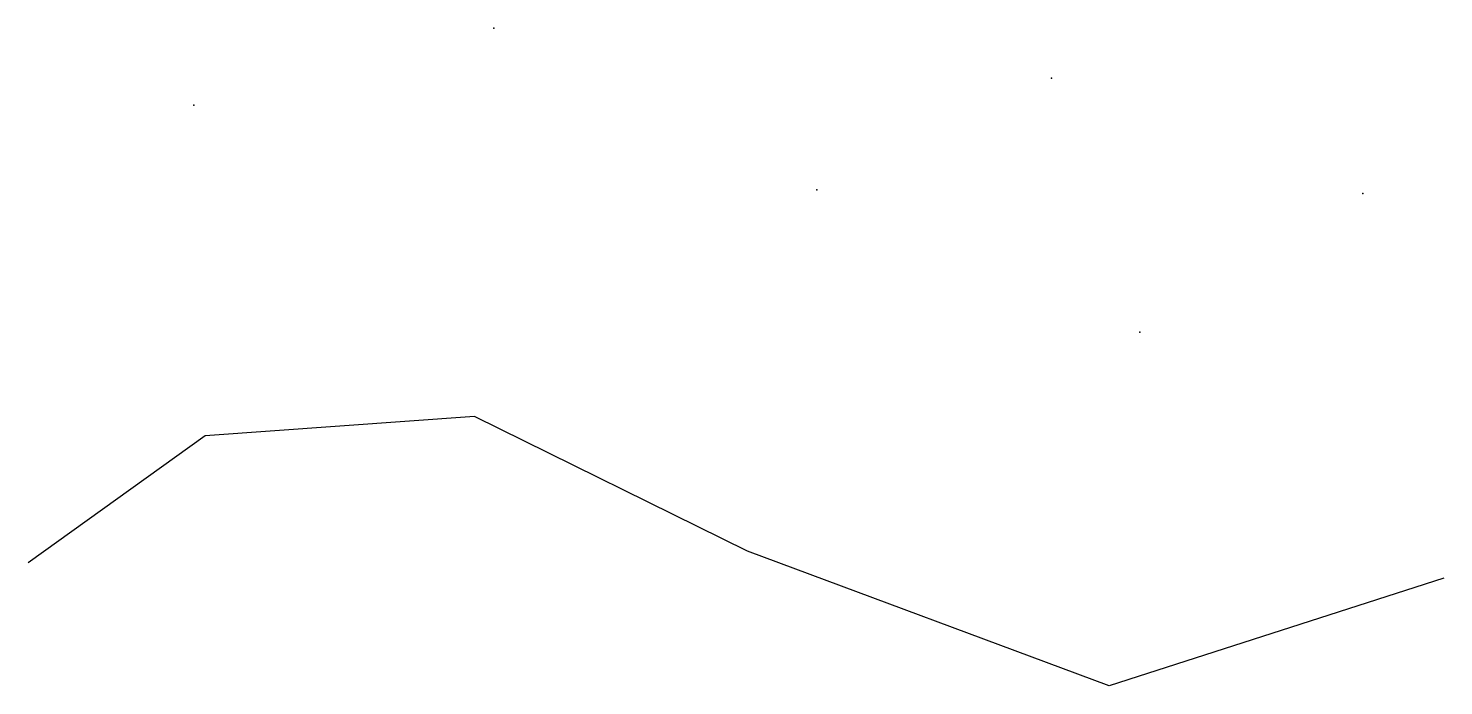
# Model space of a CAD drawing. Header units: metres. Extents: x 5 to 54, y 9.7 to 32.5.
import ezdxf

# ---------------------------------------------------------------- set-up
doc = ezdxf.new("R2010")
doc.units = ezdxf.units.M

msp = doc.modelspace()

# ---------------------------------------------------------------- linework, layer by layer
msp.add_lwpolyline([(53.983, 13.441), (42.399, 9.713), (29.884, 14.373), (20.431, 19.033), (11.111, 18.367), (4.987, 13.974)])
for p in [(21.097, 32.48), (40.402, 30.749), (10.712, 29.817), (32.281, 26.888), (51.187, 26.755), (43.464, 21.962)]:
    msp.add_point(p)

doc.saveas('drawing.dxf')
